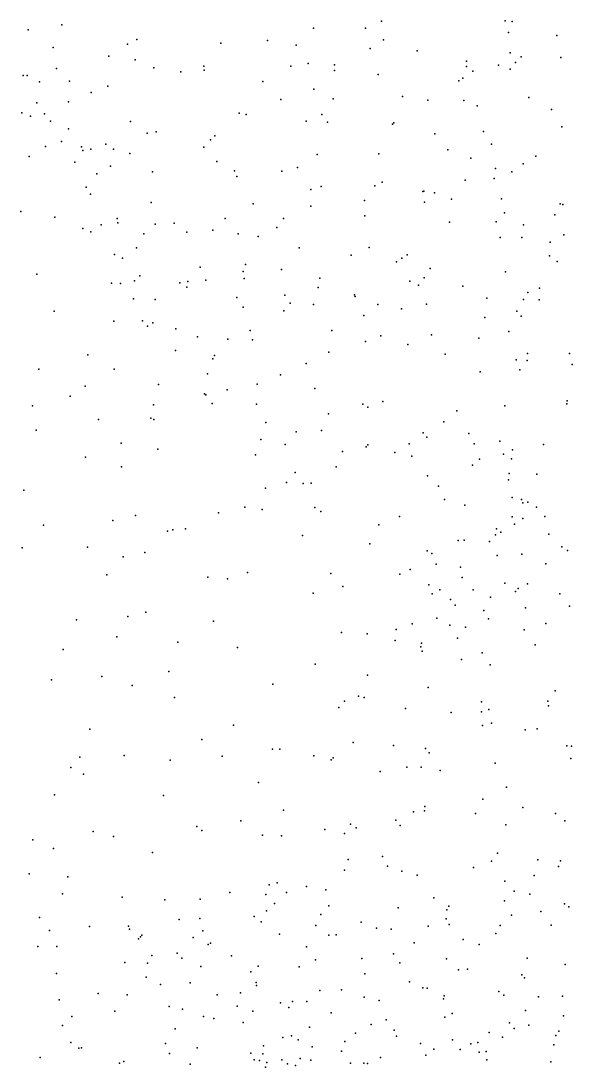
# Model space of a CAD drawing. Header units: metres. Extents: x -25 to 25, y -27.7 to 27.8.
# Drawn here: x -3.328 to -2.622, y -6.693 to -5.353 of the extents above; entities that cross this region are included whole.
import ezdxf

# ---------------------------------------------------------------- set-up
doc = ezdxf.new("R2010")
doc.units = ezdxf.units.M

msp = doc.modelspace()

# ---------------------------------------------------------------- linework, layer by layer
for p in [(-2.8666, -5.3537, 23.85), (-2.7078, -5.3534, -2.6594), (-2.6988, -5.3543, 24.5012), (-3.3189, -5.3646, -2.2544), (-3.2761, -5.3584, -7.4905), (-2.9534, -5.3625, -1.6368), (-2.8868, -5.3625, -0.0163), (-2.7036, -5.3683, 0.905), (-3.1917, -5.3833, -1.4417), (-3.18, -5.3773, 23.1651), (-3.0723, -5.382, -7.9846), (-3.0126, -5.3785, -0.1605), (-2.9756, -5.3843, -0.0023), (-2.864, -5.3774, -2.4761), (-2.6416, -5.372, -1.7073), (-3.2869, -5.3873, -1.303), (-2.881, -5.3889, 1.5603), (-2.8209, -5.3918, 1.3485), (-2.7014, -5.3944, 0.1282), (-3.2156, -5.3984, -7.703), (-3.1819, -5.4033, -0.4047), (-2.9603, -5.4081, 23.2103), (-2.9267, -5.4098, -8.1695), (-2.7575, -5.4049, 1.8506), (-2.7164, -5.4102, 19.677), (-2.6947, -5.4066, 0.5237), (-2.6873, -5.3994, 0.7205), (-2.6365, -5.4003, 0.1831), (-3.3253, -5.4234, -1.0966), (-3.3203, -5.4231, -0.8259), (-3.2828, -5.4145, -0.6549), (-3.1582, -5.4136, -7.8469), (-3.1236, -5.4187, -0.1026), (-3.0941, -5.4112, -2.2957), (-3.0938, -5.4165, -1.5174), (-2.9824, -5.4115, -8.111), (-2.9267, -5.417, -0.0924), (-2.8705, -5.4218, -8.2194), (-2.7575, -5.4119, -1.6861), (-2.7495, -5.4179, 1.1408), (-2.7015, -5.415, -2.5898), (-3.3047, -5.4315, 23.0374), (-3.266, -5.4306, -7.5555), (-3.2169, -5.4368, -2.2398), (-3.0184, -5.4308, -2.3076), (-2.7672, -5.4299, 0.0563), (-2.7624, -5.4267, 23.322), (-3.2384, -5.445, -1.3121), (-2.9533, -5.4408, 19.6537), (-2.8395, -5.45, 24.0093), (-3.3079, -5.4583, -2.1867), (-3.2674, -5.4568, -1.2132), (-2.9954, -5.454, -0.186), (-2.9283, -5.4532, -1.6152), (-2.8071, -5.4548, -2.4375), (-2.7611, -5.4554, -8.2928), (-2.744, -5.462, 23.4786), (-2.6777, -5.4516, -1.6971), (-3.3272, -5.4711, -0.1624), (-3.3163, -5.4752, -7.4877), (-3.2983, -5.4722, -0.8946), (-3.0486, -5.4716, -2.2529), (-3.0399, -5.4734, -8.0465), (-2.9429, -5.4731, -2.317), (-2.6486, -5.4669, -2.5854), (-3.2906, -5.4817, -1.0761), (-3.1881, -5.482, 19.1074), (-2.9629, -5.4818, -8.1394), (-2.9354, -5.4829, -0.1346), (-2.8521, -5.4856, -0.0464), (-2.8504, -5.4839, -2.3689), (-2.6352, -5.4888, 19.2385), (-3.2673, -5.4917, -0.7725), (-3.1665, -5.4969, -1.363), (-3.1549, -5.4953, -0.4235), (-3.08, -5.5005, 23.0224), (-2.798, -5.4979, 19.2445), (-2.7357, -5.495, -2.4653), (-3.297, -5.514, -7.5497), (-3.2763, -5.5078, -0.9524), (-3.2507, -5.5144, -7.6334), (-3.2388, -5.5174, -0.6976), (-3.2198, -5.511, -1.2656), (-3.2097, -5.5178, -2.1778), (-3.0939, -5.515, -7.9866), (-3.0857, -5.5057, -1.4543), (-2.7253, -5.5113, -1.6766), (-3.318, -5.5269, -2.1632), (-3.2491, -5.5192, -1.1229), (-3.1887, -5.5231, -7.8104), (-2.9487, -5.5246, -1.5613), (-2.8699, -5.5237, -1.6181), (-2.7815, -5.5185, 23.1218), (-2.7519, -5.529, 0.3109), (-2.6688, -5.5267, 1.9232), (-3.2594, -5.5344, -0.8436), (-3.2134, -5.5392, -0.6262), (-3.0772, -5.5334, -0.3475), (-2.9742, -5.5411, -2.2371), (-2.7203, -5.5424, 24.2932), (-2.685, -5.5362, 0.8397), (-3.2312, -5.5492, -7.7219), (-3.1597, -5.5467, -0.4988), (-3.0547, -5.5454, -2.1938), (-3.0519, -5.5527, -0.0333), (-2.9941, -5.5456, -8.1167), (-2.759, -5.5572, 0.011), (-2.7222, -5.555, -2.4271), (-2.6995, -5.5464, 0.0755), (-3.2449, -5.5664, -0.9134), (-2.9569, -5.5692, -0.2202), (-2.9436, -5.5654, -8.1744), (-2.8748, -5.5645, -8.2332), (-2.8655, -5.56, -0.1101), (-2.8133, -5.5718, 1.7553), (-2.8122, -5.5715, -8.2851), (-3.2394, -5.5753, -1.0243), (-2.8881, -5.5834, 22.9864), (-2.7983, -5.5734, 23.829), (-2.7769, -5.5815, 1.2575), (-2.7128, -5.5811, -1.6614), (-3.3284, -5.5973, -7.5422), (-3.1616, -5.586, -0.5603), (-3.031, -5.5877, -1.4654), (-2.9569, -5.5907, -1.5287), (-2.8111, -5.5855, -0.0727), (-2.6376, -5.5876, -8.3573), (-2.6342, -5.5885, 0.1106), (-3.285, -5.6045, -7.6241), (-3.2051, -5.6063, -1.1591), (-3.2043, -5.612, -7.8299), (-3.0668, -5.6062, -0.4057), (-2.9919, -5.6065, -2.1897), (-2.8876, -5.6028, 0.1258), (-2.7793, -5.6112, -1.6323), (-2.7194, -5.6106, -8.333), (-2.7086, -5.5989, 0.4635), (-2.6445, -5.6015, 19.8414), (-3.2492, -5.619, 19.7618), (-3.2389, -5.6233, -2.116), (-3.2255, -5.6146, 22.6934), (-3.1565, -5.6138, -1.2936), (-3.1319, -5.6124, -7.9716), (-3.1159, -5.6239, -2.1441), (-3.0823, -5.6215, -1.3829), (-3.0006, -5.6178, -0.3304), (-2.6845, -5.6144, 0.6443), (-3.1711, -5.6258, -7.9132), (-3.0502, -5.626, 19.7828), (-3.0246, -5.6293, 19.1957), (-2.7143, -5.6305, 22.9725), (-2.6868, -5.6305, -2.4114), (-2.6502, -5.6367, 21.9223), (-2.6328, -5.6271, -2.4684), (-3.1803, -5.6439, 19.1709), (-2.972, -5.6439, -8.1714), (-2.882, -5.6437, -2.2315), (-3.2083, -5.6525, -1.0117), (-3.1982, -5.6571, -0.8105), (-3.0406, -5.6654, 22.6942), (-2.9051, -5.6532, -0.2413), (-2.8472, -5.6617, -1.5785), (-2.8403, -5.6571, 1.5802), (-2.8333, -5.653, -0.1551), (-2.6512, -5.6541, 0.0508), (-2.6413, -5.6613, 21.6592), (-3.3081, -5.6777, -2.0835), (-3.0988, -5.6685, -8.0335), (-3.0435, -5.6742, -0.4468), (-2.9947, -5.6717, -2.1567), (-2.8042, -5.6703, -8.3128), (-2.7077, -5.6747, 23.5901), (-3.2122, -5.6893, -7.8498), (-3.201, -5.6894, -0.0638), (-3.183, -5.6863, 22.3397), (-3.176, -5.6796, -1.148), (-3.1247, -5.6886, -0.6131), (-3.1147, -5.6872, -2.1048), (-3.0914, -5.6851, 22.5107), (-3.0423, -5.6833, -8.111), (-2.9455, -5.6829, -1.4936), (-2.8301, -5.6868, 22.7551), (-2.8191, -5.6918, 22.16), (-2.8117, -5.6824, -2.2555), (-3.1156, -5.6942, -1.2935), (-2.9902, -5.7047, 22.1307), (-2.9475, -5.6946, -0.3372), (-2.9012, -5.7039, -2.1875), (-2.7622, -5.6932, -0.1052), (-2.679, -5.7013, 22.2742), (-2.6638, -5.6956, -8.3657), (-3.1843, -5.7093, -1.0682), (-3.1563, -5.7101, -0.7518), (-3.0519, -5.7073, -1.369), (-2.9834, -5.7146, -1.4367), (-2.9536, -5.7163, 19.8697), (-2.9003, -5.7061, 22.5178), (-2.8713, -5.7164, -0.2596), (-2.8089, -5.7161, 21.634), (-2.7315, -5.7084, 1.6844), (-2.6845, -5.7099, 0.8334), (-2.6643, -5.7103, -1.6325), (-3.2859, -5.725, -7.6942), (-3.0436, -5.7198, -2.1013), (-2.9917, -5.7247, -0.419), (-2.889, -5.7305, 19.234), (-2.8406, -5.7222, 0.233), (-2.6931, -5.7251, -0.0473), (-2.6874, -5.7315, -2.342), (-3.2093, -5.7377, -2.0555), (-3.1725, -5.7373, -0.9967), (-3.1661, -5.7442, -0.8604), (-3.1595, -5.7398, -7.9801), (-2.7341, -5.7329, 21.4935), (-3.1299, -5.7478, -2.0704), (-3.102, -5.7579, 21.9912), (-3.0347, -5.7497, -0.5392), (-2.9302, -5.7499, -8.2331), (-2.8673, -5.7564, -8.2866), (-2.8023, -5.7555, 19.9351), (-2.7032, -5.7509, 19.2193), (-3.0632, -5.7608, -1.3088), (-3.0315, -5.7615, -8.1465), (-2.8869, -5.7637, -0.3303), (-2.8325, -5.7678, -2.2013), (-2.7418, -5.7595, 0.4268), (-3.2425, -5.7809, 19.9427), (-3.1305, -5.7752, -1.104), (-3.0827, -5.7861, -0.6974), (-3.0802, -5.7816, -1.2356), (-2.9339, -5.7777, -0.4067), (-2.7849, -5.7799, -1.5443), (-2.6793, -5.7792, -0.09), (-2.6255, -5.7794, 23.2593), (-3.3055, -5.7993, -7.6824), (-3.2091, -5.7991, -7.8992), (-2.9631, -5.7918, -0.4829), (-2.6938, -5.7873, -1.5707), (-2.6796, -5.7882, 23.9734), (-2.6222, -5.7933, -0.036), (-3.0892, -5.8052, -1.1527), (-2.9957, -5.8064, -0.5573), (-2.74, -5.8026, 1.1928), (-2.6893, -5.8, -8.3708), (-3.2459, -5.8212, 19.1823), (-3.1519, -5.8191, 21.8072), (-3.0641, -5.8257, -2.0701), (-3.0258, -5.8185, -0.6219), (-2.9517, -5.824, -8.226), (-3.2652, -5.8339, -7.7636), (-3.0931, -5.8309, -0.8892), (-3.0915, -5.8322, -1.0809), (-3.3136, -5.8464, -2.0395), (-3.1587, -5.8449, -0.0099), (-3.0835, -5.8434, -0.9608), (-3.0265, -5.8441, 21.361), (-2.8901, -5.844, -1.4012), (-2.8838, -5.8481, -8.2841), (-2.8645, -5.8405, -0.3963), (-2.7697, -5.8527, -1.4887), (-2.7082, -5.8464, 1.0288), (-2.6289, -5.8438, -1.5495), (-2.6285, -5.8398, -8.4056), (-3.2288, -5.8635, 21.6343), (-3.162, -5.8621, 21.4743), (-3.158, -5.8636, -8.0014), (-2.9344, -5.8565, 0.1858), (-3.3089, -5.8773, -7.6966), (-3.0144, -5.8677, -0.7146), (-2.9759, -5.8793, 19.1884), (-2.9433, -5.8779, -1.3113), (-2.7864, -5.8668, -0.3347), (-3.0211, -5.8895, -0.7925), (-2.8131, -5.8806, -2.1992), (-2.8085, -5.8862, -1.4329), (-2.7546, -5.8817, -2.2546), (-2.7148, -5.8913, -0.2704), (-3.1998, -5.8939, -2.0326), (-3.1528, -5.9017, 21.1512), (-2.9898, -5.8956, -1.1959), (-2.9162, -5.9048, -2.1386), (-2.886, -5.8987, -0.5264), (-2.8839, -5.8961, -1.3512), (-2.8492, -5.9058, -8.3173), (-2.8309, -5.8948, 21.2119), (-2.7478, -5.8949, -8.3616), (-2.6984, -5.9026, 23.4622), (-2.6587, -5.8959, -2.3436), (-3.2455, -5.9119, -7.8241), (-3.0277, -5.9088, -1.0783), (-2.8277, -5.9106, -0.4411), (-2.7407, -5.9146, 19.1521), (-2.71, -5.9081, 0.6619), (-2.6997, -5.9139, 0.842), (-3.1997, -5.9242, 20.1844), (-2.9769, -5.9317, -8.2191), (-2.9246, -5.9242, -0.6327), (-2.7497, -5.9223, -0.3569), (-2.703, -5.9328, -1.4356), (-2.9879, -5.9444, -0.8917), (-2.9669, -5.9455, -0.804), (-2.9566, -5.9451, -1.15), (-2.8075, -5.9357, 0.3883), (-2.7038, -5.9409, -2.2946), (-2.6673, -5.9336, 23.2488), (-3.3245, -5.9543, 19.2482), (-3.015, -5.9516, 20.1921), (-2.7932, -5.9491, -1.3724), (-2.7856, -5.9661, -0.4827), (-2.7597, -5.9733, -2.2444), (-2.6991, -5.9637, 1.4656), (-2.6869, -5.9663, 23.7476), (-2.6854, -5.9705, 21.0189), (-2.679, -5.9697, -0.3277), (-3.1814, -5.9866, 20.3311), (-3.0753, -5.9833, -8.1213), (-3.0415, -5.9759, -2.0584), (-3.0194, -5.979, -8.1831), (-2.9516, -5.9763, -1.0739), (-2.9442, -5.9817, -0.9383), (-2.6679, -5.976, 17.6187), (-3.2993, -5.9988, -0.0806), (-3.2106, -5.9928, -7.926), (-2.8698, -5.9987, -8.2999), (-2.8433, -5.9881, 20.2454), (-2.6991, -5.9883, 17.3482), (-2.696, -5.9975, -8.3803), (-2.6851, -5.9905, 17.2512), (-2.6571, -5.988, 20.3287), (-3.1407, -6.0068, -2.049), (-3.1338, -6.0048, -8.038), (-3.1177, -6.0037, 19.1982), (-2.9674, -6.0122, -2.113), (-2.7203, -6.0112, 17.5279), (-2.7189, -6.0036, 1.0767), (-2.7133, -6.0079, -0.4363), (-2.6519, -6.0107, 17.7507), (-3.2432, -6.0271, -7.8162), (-2.8812, -6.0228, -0.8262), (-2.7681, -6.0185, -8.3524), (-2.7604, -6.0182, -0.5387), (-2.7282, -6.0198, -1.3122), (-2.6354, -6.0266, -8.4039), (-3.3266, -6.0279, -7.6526), (-3.1973, -6.0394, 20.571), (-3.1695, -6.0338, 20.751), (-2.8077, -6.0318, -1.2163), (-2.8019, -6.0352, -0.6504), (-2.7183, -6.0377, 17.1777), (-2.6868, -6.0362, -2.3262), (-2.6281, -6.0314, -0.3557), (-2.7962, -6.0489, 20.8844), (-2.7651, -6.0528, 17.3189), (-2.656, -6.0484, -1.3127), (-3.2185, -6.0627, -7.8776), (-3.0888, -6.0656, -8.0866), (-3.0379, -6.0598, -8.1498), (-2.9314, -6.0609, -8.2428), (-2.8429, -6.0617, -1.03), (-2.8296, -6.0556, -8.3244), (-2.7631, -6.0661, 17.6322), (-3.0635, -6.0676, 20.4793), (-2.9161, -6.0776, 20.4163), (-2.8059, -6.0753, -1.0942), (-2.7083, -6.0734, -0.5801), (-2.6912, -6.0801, -1.1985), (-2.6792, -6.0742, 20.6957), (-2.9538, -6.0862, -2.1413), (-2.8014, -6.0869, -0.9365), (-2.7917, -6.0817, 20.5147), (-2.778, -6.0942, -0.8209), (-2.7488, -6.0818, -0.7044), (-2.7267, -6.091, 0.7549), (-2.6949, -6.0839, 17.0311), (-2.6381, -6.087, -1.2489), (-2.7721, -6.1013, 17.1473), (-2.6819, -6.1049, -0.641), (-2.6257, -6.1026, -0.4995), (-3.2572, -6.1203, -7.7498), (-3.1916, -6.116, -2.0636), (-3.1682, -6.1104, -7.9737), (-2.7953, -6.1182, -8.3312), (-2.7353, -6.1083, -1.0556), (-2.7293, -6.1188, 17.8281), (-3.0818, -6.1221, 0.0474), (-2.8475, -6.1326, 17.4672), (-2.8273, -6.1255, 17.6222), (-2.7787, -6.1272, -2.2583), (-2.7587, -6.1297, 23.1792), (-2.6837, -6.1328, -0.9512), (-2.6557, -6.1249, -1.0971), (-3.2053, -6.1418, -0.0467), (-2.9175, -6.1364, -8.2411), (-2.8849, -6.1382, -2.188), (-2.8487, -6.1465, 17.3148), (-2.7692, -6.1436, 23.5773), (-3.2742, -6.1581, -2.0637), (-3.1275, -6.1486, -2.0852), (-3.051, -6.1555, -8.1159), (-2.8159, -6.1546, 17.7066), (-2.8153, -6.1499, 0.4077), (-2.8142, -6.1604, 19.0738), (-2.6696, -6.152, 16.9033), (-2.764, -6.171, 0.5584), (-2.7374, -6.1626, 16.9971), (-3.1388, -6.1863, -7.9879), (-2.9512, -6.1769, -2.1675), (-2.7271, -6.178, -2.3216), (-3.2891, -6.197, -7.6416), (-3.2247, -6.1926, -7.7979), (-2.8844, -6.191, 17.5522), (-3.186, -6.2044, -7.9013), (-3.0058, -6.2027, -8.1413), (-2.8066, -6.207, 17.8185), (-2.6439, -6.2113, -2.4174), (-3.1318, -6.2195, -2.1237), (-2.914, -6.2245, 0.208), (-2.8959, -6.2179, 17.2952), (-2.8888, -6.2196, -2.2303), (-2.7382, -6.2252, 17.9096), (-2.6534, -6.2245, 22.8142), (-2.921, -6.2325, 17.4018), (-2.8358, -6.2337, -8.269), (-2.7771, -6.2387, -2.3194), (-2.7383, -6.2381, 1.135), (-2.7289, -6.2348, -8.321), (-2.6526, -6.2305, -8.3462), (-2.7253, -6.2526, -2.3755), (-3.2399, -6.2602, -7.6805), (-3.056, -6.2552, -8.0483), (-2.7369, -6.2556, 0.8412), (-2.6824, -6.2612, 16.8205), (-2.6668, -6.2598, 23.9448), (-3.0965, -6.2733, -7.9842), (-2.9027, -6.2772, 17.707), (-2.8511, -6.2811, 17.8326), (-2.629, -6.2813, 18.9006), (-3.1963, -6.294, -7.7851), (-3.0707, -6.2947, 19.1279), (-3.0062, -6.2858, -2.2047), (-2.9967, -6.2856, -8.0953), (-2.9533, -6.2945, 17.6004), (-2.81, -6.2849, 23.3431), (-2.8055, -6.2905, 16.9587), (-2.6229, -6.2821, -2.4732), (-3.2528, -6.2959, -2.1481), (-3.137, -6.2999, -2.1742), (-2.9307, -6.2994, 17.1787), (-2.9282, -6.2967, -8.1589), (-2.7208, -6.3037, -8.2922), (-2.6237, -6.2979, -8.3308), (-3.2646, -6.3091, -0.1443), (-3.2482, -6.3179, -7.5851), (-2.8683, -6.3143, 17.042), (-2.8338, -6.3088, -2.323), (-2.8155, -6.3088, -8.2437), (-2.7911, -6.3132, 23.5841), (-3.0239, -6.3284, -8.0382), (-2.7063, -6.3344, 1.3129), (-3.2855, -6.3442, -7.4861), (-3.1458, -6.3449, -7.8421), (-2.8109, -6.3593, -2.3734), (-2.7367, -6.35, 16.8188), (-2.6853, -6.3603, 16.7445), (-2.9918, -6.3638, 17.3604), (-2.8255, -6.3662, 0.2811), (-2.8115, -6.3648, 23.1282), (-2.7461, -6.368, -2.4284), (-2.6433, -6.368, -8.2954), (-3.1028, -6.3846, -7.8828), (-3.0467, -6.3774, -0.0358), (-2.9388, -6.3885, -2.3138), (-2.9061, -6.3816, -8.1252), (-2.8987, -6.3865, 17.836), (-2.8482, -6.3768, 16.9496), (-2.8423, -6.3835, -8.1828), (-2.7071, -6.3827, 18.0482), (-2.6317, -6.3777, 24.0526), (-3.313, -6.4018, -2.2358), (-3.2358, -6.3913, -7.5264), (-3.2097, -6.3976, -2.226), (-3.0966, -6.39, -2.2395), (-3.019, -6.3959, -2.2684), (-2.9946, -6.3969, -8.0158), (-2.914, -6.3938, 17.0492), (-3.2865, -6.4129, -7.3955), (-3.1598, -6.4182, -7.7148), (-2.909, -6.4272, -2.3739), (-2.8651, -6.4233, 18.9659), (-2.7176, -6.419, -2.4936), (-2.6662, -6.4275, 22.5818), (-2.637, -6.4289, 16.6562), (-2.9139, -6.4409, 0.097), (-2.8589, -6.4355, -8.1134), (-2.8404, -6.4418, 17.9457), (-2.7484, -6.4373, 0.8299), (-2.7255, -6.4292, 22.7362), (-2.6398, -6.4358, -4.9402), (-3.3179, -6.4453, -7.295), (-3.2684, -6.4493, -2.2789), (-2.8209, -6.447, -2.4476), (-2.7085, -6.4548, -4.9538), (-2.6706, -6.4475, -2.5575), (-3.0606, -6.4693, -7.8279), (-3.0105, -6.4595, 17.3407), (-3, -6.4568, 17.2483), (-2.988, -6.4693, 17.6475), (-2.9627, -6.4617, 17.7305), (-2.9376, -6.466, 17.8188), (-2.6965, -6.4677, 18.8047), (-3.2753, -6.4708, 19.221), (-3.1985, -6.4751, -7.4136), (-3.144, -6.4787, -2.3259), (-3.0986, -6.4779, -7.7425), (-3.0144, -6.472, 17.4461), (-2.7993, -6.476, 23.478), (-2.7088, -6.48, 16.7072), (-2.6765, -6.4716, -5.075), (-3.0138, -6.4929, -2.3741), (-3.0036, -6.4835, -7.8983), (-2.9338, -6.4865, -2.4186), (-2.8452, -6.4889, -4.9793), (-2.7828, -6.4914, -4.9052), (-2.7801, -6.4867, -5.0254), (-2.6622, -6.4937, -8.1805), (-2.632, -6.484, -4.8666), (-2.6263, -6.4878, -2.6188), (-3.3046, -6.5014, -7.2396), (-3.1255, -6.5037, -7.6016), (-3.0991, -6.5025, -4.9389), (-3.0295, -6.5, -4.9186), (-3.0206, -6.5069, -4.996), (-2.944, -6.4974, 17.022), (-2.8926, -6.5071, -7.9979), (-2.7836, -6.5028, -5.0988), (-2.6998, -6.4981, 18.1054), (-3.2919, -6.5179, -4.7399), (-3.2406, -6.513, -7.2788), (-3.1904, -6.5125, -4.9318), (-3.1893, -6.5163, -7.3523), (-3.0953, -6.5184, 19.0672), (-2.997, -6.5226, 17.1462), (-2.9506, -6.5117, -5.0441), (-2.8729, -6.5149, 16.8915), (-2.8542, -6.5161, -5.106), (-2.8068, -6.5126, 22.974), (-2.7795, -6.5103, 16.7741), (-2.7198, -6.5218, -8.119), (-2.7143, -6.5115, -4.8555), (-2.6488, -6.5111, -5.2116), (-3.1779, -6.5288, -4.7004), (-3.1751, -6.5261, -4.862), (-3.1736, -6.5239, -2.3764), (-3.1075, -6.527, -2.3996), (-3.0883, -6.5358, -4.7571), (-3.0853, -6.5342, -5.0809), (-2.934, -6.5238, -7.9349), (-2.9243, -6.5235, -5.1106), (-2.8246, -6.5336, -5.1747), (-2.7616, -6.5294, 0.3382), (-2.7414, -6.5358, -2.5995), (-3.3068, -6.5385, -4.9682), (-3.2823, -6.5384, -4.6238), (-3.1281, -6.5469, -7.4591), (-2.9624, -6.5387, -4.7913), (-2.8511, -6.548, -2.5341), (-3.1954, -6.5587, -5.1168), (-3.166, -6.5598, -2.4388), (-3.1607, -6.5501, -4.6253), (-3.1221, -6.5533, -5.1431), (-3.0587, -6.5505, -7.6729), (-2.951, -6.5553, -4.7236), (-2.8916, -6.5538, -4.7741), (-2.8427, -6.5595, 18.0101), (-2.783, -6.5543, -8.0422), (-2.6797, -6.5535, 23.836), (-2.6311, -6.5615, -8.1296), (-3.2829, -6.5732, -7.0709), (-3.0978, -6.5641, -7.5287), (-3.0338, -6.571, -5.2243), (-3.0243, -6.5634, -4.6873), (-2.9718, -6.5645, -2.4978), (-2.8876, -6.5733, -5.2536), (-2.7679, -6.5685, 22.6511), (-2.7564, -6.5674, 18.1004), (-2.6868, -6.5747, -8.0795), (-3.1679, -6.5778, -5.1931), (-3.1497, -6.5869, -7.2732), (-3.1117, -6.5851, -7.3983), (-3.0271, -6.5845, 17.4977), (-3.0267, -6.5884, 17.318), (-2.8307, -6.5835, -4.7127), (-2.6833, -6.5786, -4.7269), (-3.2295, -6.5984, -4.4508), (-3.1921, -6.6001, -7.0804), (-3.0768, -6.6001, -5.2782), (-3.047, -6.5976, -7.5791), (-2.9452, -6.5948, -7.8076), (-2.9175, -6.5938, 16.9279), (-2.8135, -6.5914, 0.1745), (-2.8077, -6.5919, 16.7846), (-2.7863, -6.6017, -5.3341), (-2.7161, -6.5962, -5.3571), (-2.7097, -6.6007, -2.6678), (-2.6653, -6.6029, 22.2959), (-2.6344, -6.602, -5.4015), (-3.2794, -6.6068, -7.0083), (-3.1385, -6.6154, -7.1296), (-3.0513, -6.615, -4.5876), (-2.9959, -6.6107, -7.6894), (-2.9853, -6.6165, 17.7726), (-2.9805, -6.6087, 17.0728), (-2.9622, -6.6089, -2.5659), (-2.8887, -6.6035, -4.6675), (-2.8694, -6.6074, -5.3218), (-2.7868, -6.6054, -2.6345), (-3.2632, -6.6282, -5.2519), (-3.2082, -6.6211, -2.5215), (-3.1213, -6.6187, -4.5253), (-3.0944, -6.6282, -0.1354), (-3.0314, -6.6214, -2.546), (-2.9307, -6.6233, 0.007), (-2.7853, -6.6289, 1.1705), (-2.7759, -6.6242, 0.9024), (-2.6818, -6.6202, 18.2191), (-2.633, -6.6273, -6.3426), (-3.2751, -6.6395, -4.3384), (-3.0814, -6.6308, -7.2315), (-3.0435, -6.6359, -7.4458), (-2.9587, -6.6416, 18.8781), (-2.8796, -6.6383, -2.6406), (-2.8604, -6.6325, 16.8471), (-2.7024, -6.6361, -6.6421), (-2.6777, -6.6392, 1.3374), (-3.1306, -6.6437, -5.3304), (-2.9928, -6.6548, -7.5519), (-2.9816, -6.6527, -5.3866), (-2.8996, -6.6495, -7.7739), (-2.8503, -6.6455, -7.8515), (-2.8471, -6.6532, -5.4031), (-2.7284, -6.6486, -6.7068), (-2.7115, -6.6547, 23.6217), (-2.6965, -6.6435, -6.5714), (-2.643, -6.6525, -6.7536), (-2.6394, -6.6469, 18.5899), (-3.2644, -6.6614, -2.5847), (-3.2542, -6.6685, -6.8886), (-3.2506, -6.6681, 19.1083), (-3.143, -6.6626, -2.5981), (-3.1024, -6.6682, -7.0232), (-3.0174, -6.6655, -7.3573), (-2.9732, -6.6578, 17.8626), (-2.9552, -6.6669, -4.566), (-2.9133, -6.6599, 17.9924), (-2.8166, -6.6625, 22.8071), (-2.7992, -6.6697, -6.6967), (-2.7756, -6.6581, -2.7066), (-2.7519, -6.663, -6.4439), (-2.7428, -6.6613, -6.7785), (-2.6454, -6.6643, -6.2421), (-3.3039, -6.6805, -4.2445), (-3.1379, -6.6755, -6.9487), (-3.0339, -6.6749, -6.9948), (-3.0294, -6.6836, 17.5208), (-3.0185, -6.676, -4.5291), (-2.994, -6.6834, -7.0975), (-2.9708, -6.682, -6.8135), (-2.9175, -6.6726, -7.6891), (-2.8677, -6.6806, -6.7537), (-2.8096, -6.6775, -6.5835), (-2.7657, -6.6704, -5.4615), (-2.7412, -6.6737, -7.898), (-2.7323, -6.6729, -4.6248), (-2.7314, -6.6836, -6.3294), (-3.2019, -6.6879, -5.3902), (-3.1965, -6.6855, -6.8413), (-3.1114, -6.6889, -5.4384), (-3.0228, -6.6844, -6.8832), (-3.0152, -6.6928, 17.1774), (-3.0135, -6.6868, 17.6515), (-2.9869, -6.6888, -2.6648), (-2.9766, -6.6908, -7.262), (-2.9569, -6.684, -6.932), (-2.9062, -6.6877, -6.6845), (-2.8891, -6.6877, -6.8256), (-2.8842, -6.6881, -6.9293), (-2.6495, -6.6859, -7.9652)]:
    msp.add_point(p)

doc.saveas('drawing.dxf')
